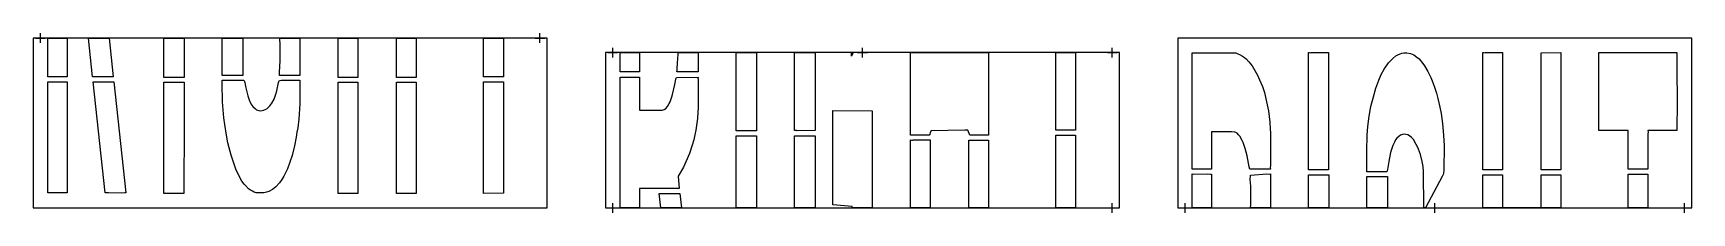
# Model space of a CAD drawing. Header units: inches. Extents: x 0 to 342, y -1 to 36.
import ezdxf

# ---------------------------------------------------------------- set-up
doc = ezdxf.new("R2010")
doc.units = ezdxf.units.IN
doc.header["$MEASUREMENT"] = 0
doc.layers.add('CUT', color=1, linetype='Continuous')
doc.layers.add('REG', color=5, linetype='Continuous')

msp = doc.modelspace()

# ---------------------------------------------------------------- linework, layer by layer
at = {"layer": 'CUT'}
for points in [[(6.99, 27), (3, 27.01), (3, 27.12), (3, 35), (6.99, 35)], [(16.1, 27.02), (15.82, 27), (12.49, 27), (12.26, 27), (11.4, 35), (15.65, 35), (16.52, 27.01), (16.22, 27.03)], [(27.55, 26.85), (27.37, 26.86), (27.15, 26.86), (26.93, 26.85), (26.93, 35), (31.15, 35), (31.15, 26.85)], [(43.03, 27.31), (42.82, 27.31), (42.77, 27.31), (38.97, 27.31), (38.97, 35), (43.26, 35), (43.26, 27.31)], [(50.84, 29.2), (50.93, 30.22), (50.93, 33.87), (50.87, 34.65), (50.87, 34.89), (50.87, 35), (55, 35), (55, 27.31), (50.79, 27.31), (50.81, 27.75), (50.8, 27.91)], [(66.96, 26.86), (62.9, 26.86), (62.9, 35), (66.96, 35)], [(78.43, 26.85), (74.94, 26.85), (74.94, 35), (79, 35), (79, 26.85), (78.77, 26.85), (78.63, 26.86)], [(96.95, 27), (96.72, 27.01), (96.08, 27), (92.88, 27.01), (92.88, 35), (96.95, 35)], [(124.99, 28.04), (121.56, 28.04), (121.4, 28.05), (121, 28.04), (121, 32), (124.99, 32)], [(132.99, 32), (137.11, 32), (137.11, 28.04), (132.75, 28.04), (132.77, 28.27), (132.78, 28.49), (132.77, 28.62), (132.86, 29.92), (132.95, 30.74), (132.97, 31.69)], [(149.15, 15.87), (144.93, 15.86), (144.93, 32), (149.15, 32)], [(161.26, 15.93), (157.56, 15.92), (157.47, 15.93), (157.19, 15.93), (156.97, 15.93), (156.97, 32), (161.26, 32)], [(168.71, 31.25), (168.71, 32), (169.1, 32)], [(197, 15), (193.15, 15), (192.72, 16), (192.44, 15.99), (192.1, 16), (185.11, 15.92), (185.07, 15.84), (184.94, 15.45), (184.85, 15.23), (184.77, 15), (184.53, 15.01), (184.15, 15), (181.45, 15.01), (181.38, 15.02), (181.12, 15.02), (180.9, 15.01), (180.9, 32), (197, 32)], [(214.37, 16), (210.88, 16.01), (210.88, 32), (214.95, 32), (214.95, 16.01), (214.72, 16.01), (214.46, 16.01)], [(248.76, 31.62), (249.37, 31.27), (249.78, 30.99), (250.12, 30.7), (250.68, 30.13), (251.36, 29.27), (252.45, 27.36), (252.88, 26.42), (253.45, 24.99), (253.86, 23.76), (254.19, 22.51), (254.72, 20.04), (255.01, 17.66), (255.04, 16.33), (255.1, 15.4), (255.1, 8.66), (255.09, 8.4), (255.1, 8), (250.88, 8), (250.73, 8.5), (250.32, 10.76), (249.92, 12.24), (249.5, 13.46), (249.29, 13.92), (248.8, 14.78), (248.55, 15.09), (248.22, 15.39), (247.97, 15.54), (247.74, 15.62), (247.06, 15.67), (242.99, 15.67), (242.99, 8.01), (242.76, 8.01), (242.6, 8.02), (242.37, 8), (239.23, 8), (239, 8), (239, 31.96), (248.01, 31.96), (248.39, 31.77)], [(262.97, 7.85), (262.97, 31.99), (263.19, 31.99), (263.44, 31.98), (263.54, 32), (267.11, 31.99), (267.11, 7.87)], [(275.84, 20.88), (276.33, 22.9), (276.86, 24.7), (277.46, 26.32), (277.97, 27.5), (278.55, 28.61), (279.45, 29.92), (280.32, 30.82), (280.94, 31.31), (281.38, 31.56), (281.83, 31.76), (282.21, 31.87), (282.64, 31.94), (283.26, 31.97), (283.97, 31.83), (284.66, 31.54), (285.32, 31.09), (285.75, 30.69), (286.57, 29.74), (286.87, 29.28), (287.59, 28.08), (288.17, 26.88), (288.6, 25.83), (288.96, 24.91), (289.37, 23.62), (289.65, 22.57), (290.07, 20.76), (290.31, 19.47), (290.61, 17.43), (290.83, 15), (290.85, 13.81), (290.91, 12.93), (290.85, 7.74), (290.8, 7.15), (290.71, 6.87), (290.54, 6.51), (287.1, 0), (286.71, 0), (286.69, 7.54), (286.6, 8.51), (286.42, 9.54), (286.04, 11.03), (285.66, 12.11), (285.45, 12.62), (284.92, 13.58), (284.66, 14), (284.2, 14.53), (283.82, 14.84), (283.43, 15.05), (283.05, 15.16), (282.67, 15.19), (282.33, 15.13), (281.92, 14.96), (281.56, 14.71), (281.2, 14.36), (280.93, 14.01), (280.68, 13.58), (280.35, 12.85), (279.9, 11.43), (279.5, 9.56), (279.27, 7.91), (279.18, 7.67), (279.12, 7.47), (274.99, 7.47), (274.97, 12.92), (275.04, 13.79), (275.05, 14.98), (275.2, 16.8), (275.48, 18.91)], [(298.9, 7.86), (298.9, 31.99), (299.12, 31.99), (299.37, 31.98), (299.47, 31.99), (302.96, 31.99), (302.96, 7.86)], [(314.46, 7.85), (310.94, 7.85), (310.94, 31.98), (315, 31.99), (315, 7.85), (314.77, 7.86), (314.54, 7.86)], [(338.92, 31.39), (338.93, 30.92), (339, 19.46), (338.93, 18.39), (338.92, 16.55), (338.9, 16.32), (338.89, 16.22), (338.9, 15.97), (332.95, 15.97), (332.97, 15.62), (332.95, 15.28), (332.93, 8), (328.88, 8.01), (328.88, 15.97), (322.82, 15.97), (322.82, 32), (338.92, 32)], [(6.43, 3.08), (3, 3.08), (3, 25.98), (6.99, 25.99), (6.99, 3.08), (6.76, 3.08), (6.53, 3.09)], [(19.12, 3.09), (18.88, 3.11), (18.31, 3.07), (15.54, 3.08), (14.86, 3.08), (12.37, 25.99), (12.6, 25.99), (12.87, 25.98), (12.98, 26), (16.63, 25.99)], [(31.14, 25.05), (31.15, 11.05), (31.07, 9.73), (31.05, 3), (27.56, 3), (27.36, 3.02), (27.19, 3.01), (26.97, 3), (26.97, 25.91), (31.14, 25.92), (31.14, 25.7), (31.14, 25.14)], [(44.53, 22.25), (44.89, 21.48), (45.31, 20.87), (45.81, 20.39), (46.06, 20.23), (46.33, 20.11), (46.56, 20.05), (46.86, 20.03), (47.2, 20.06), (47.49, 20.13), (47.85, 20.28), (48.15, 20.45), (48.42, 20.66), (48.81, 21.05), (49.24, 21.6), (49.67, 22.44), (50.02, 23.43), (50.21, 24.1), (50.55, 25.86), (50.63, 26.07), (50.73, 26.19), (50.91, 26.28), (51.19, 26.3), (55, 26.3), (54.99, 21.47), (54.75, 18.29), (54.55, 16.47), (54.38, 15.59), (54.24, 14.55), (53.91, 12.8), (53.38, 10.78), (52.46, 8.08), (51.67, 6.52), (51.3, 5.87), (50.77, 5.14), (50.02, 4.34), (49.32, 3.79), (48.62, 3.4), (48.1, 3.23), (47.57, 3.11), (47.12, 3.08), (46.37, 3.09), (45.98, 3.14), (45.56, 3.27), (45.19, 3.43), (44.81, 3.66), (44.42, 3.97), (43.77, 4.59), (43.48, 4.93), (43.04, 5.54), (42.6, 6.26), (41.76, 8.02), (40.8, 10.86), (40.4, 12.4), (40.17, 13.41), (39.88, 14.97), (39.53, 17.16), (39.34, 18.54), (39.04, 21.85), (38.98, 25.69), (38.99, 25.88), (38.97, 26.08), (38.96, 26.31), (43.43, 26.31), (43.54, 26.07), (43.63, 25.87), (43.77, 25.04), (44.23, 23.1)], [(63.51, 3), (63.42, 3.01), (63.12, 3.01), (62.9, 3), (62.9, 25.91), (66.08, 25.92), (66.77, 25.91), (66.96, 25.92), (66.96, 3)], [(78.45, 3), (74.94, 3), (74.94, 25.9), (79, 25.91), (79, 3), (78.77, 3.01), (78.53, 3.01)], [(96.95, 3.02), (92.88, 3.01), (92.88, 25.99), (93.11, 25.99), (93.35, 25.99), (93.43, 26), (96.95, 25.99)], [(130.12, 20.25), (130.47, 20.5), (130.78, 20.88), (131.15, 21.53), (131.31, 21.89), (131.69, 22.91), (131.83, 23.39), (132.3, 25.43), (132.53, 26.54), (132.6, 26.74), (132.66, 26.88), (137.1, 26.96), (137.08, 26.69), (137.09, 26.59), (137.1, 26.25), (137.1, 20.6), (137.02, 19.73), (136.95, 18.44), (136.62, 16.01), (136.4, 15.09), (136.21, 14.06), (135.91, 12.91), (135.36, 11.25), (134.1, 8.42), (133.22, 6.91), (132.96, 6.54), (133.19, 4.04), (124.99, 4.04), (124.99, 0), (121, 0), (121, 26.96), (124.99, 26.96), (124.99, 20.14), (129.7, 20.15)], [(168.89, 0.27), (164.87, 0.62), (164.87, 20.06), (173, 20.04), (173, 0), (168.87, 0)], [(144.93, 14.84), (148.22, 14.85), (148.92, 14.84), (149.15, 14.84), (149.15, 0), (144.93, 0)], [(156.97, 14.84), (157.19, 14.84), (157.77, 14.85), (161.26, 14.84), (161.26, 0), (156.97, 0)], [(184.96, 0), (180.9, 0), (180.9, 14), (181.12, 13.99), (181.29, 13.99), (181.45, 14), (184.96, 14)], [(192.94, 13.99), (197, 13.99), (197, 0), (192.94, 0)], [(214.95, 0), (210.88, 0), (210.88, 14.99), (211.11, 14.99), (211.35, 14.99), (211.43, 15), (214.95, 14.99)], [(242.99, 0), (239, 0), (239, 7), (239.23, 6.99), (242.23, 7), (242.77, 6.98), (242.99, 6.99)], [(251.04, 0.66), (251.04, 4.46), (250.96, 5.84), (250.97, 6.53), (250.97, 6.77), (254.4, 7), (254.89, 6.98), (255.11, 7), (255.11, 0), (250.99, 0)], [(263.15, 6.84), (263.4, 6.84), (263.48, 6.85), (267.15, 6.84), (267.15, 0), (262.93, 0), (262.93, 6.84)], [(310.94, 0.02), (310.94, 6.84), (311.58, 6.84), (311.74, 6.85), (315, 6.84), (315, 0), (298.9, 0), (298.9, 6.85), (302.96, 6.85), (302.96, 0.03), (303.74, 0.03), (303.82, 0.02)], [(328.88, 6.98), (332.95, 6.99), (332.95, 0), (328.88, 0)], [(279.26, 0), (274.97, 0), (274.97, 6.46), (278.4, 6.47), (279.04, 6.45), (279.26, 6.46)], [(129.08, 2.95), (129.3, 2.95), (129.57, 2.95), (129.66, 2.96), (133.33, 2.96), (133.65, 0), (129.4, 0)]]:
    msp.add_lwpolyline(points, close=True, dxfattribs=at)
at = {"layer": 'REG'}
for points in [[(0, 0), (106, 0), (106, 35), (0, 35)], [(236, 0), (342, 0), (342, 35), (236, 35)], [(118, 0), (224, 0), (224, 32), (118, 32)]]:
    msp.add_lwpolyline(points, close=True, dxfattribs=at)
for points in [[(0.5, 35), (2.5, 35)], [(1.5, 34), (1.5, 36)], [(103.5, 35), (105.5, 35)], [(104.5, 34), (104.5, 36)], [(118.5, 32), (120.5, 32)], [(119.5, 31), (119.5, 33)], [(170, 32), (172, 32)], [(171, 31), (171, 33)], [(221.5, 32), (223.5, 32)], [(222.5, 31), (222.5, 33)], [(118.5, 0), (120.5, 0)], [(119.5, -1), (119.5, 1)], [(221.5, 0), (223.5, 0)], [(222.5, -1), (222.5, 1)], [(236.5, 0), (238.5, 0)], [(237.5, -1), (237.5, 1)], [(288, 0), (290, 0)], [(289, -1), (289, 1)], [(339.5, 0), (341.5, 0)], [(340.5, -1), (340.5, 1)]]:
    msp.add_lwpolyline(points, dxfattribs=at)

doc.saveas('drawing.dxf')
